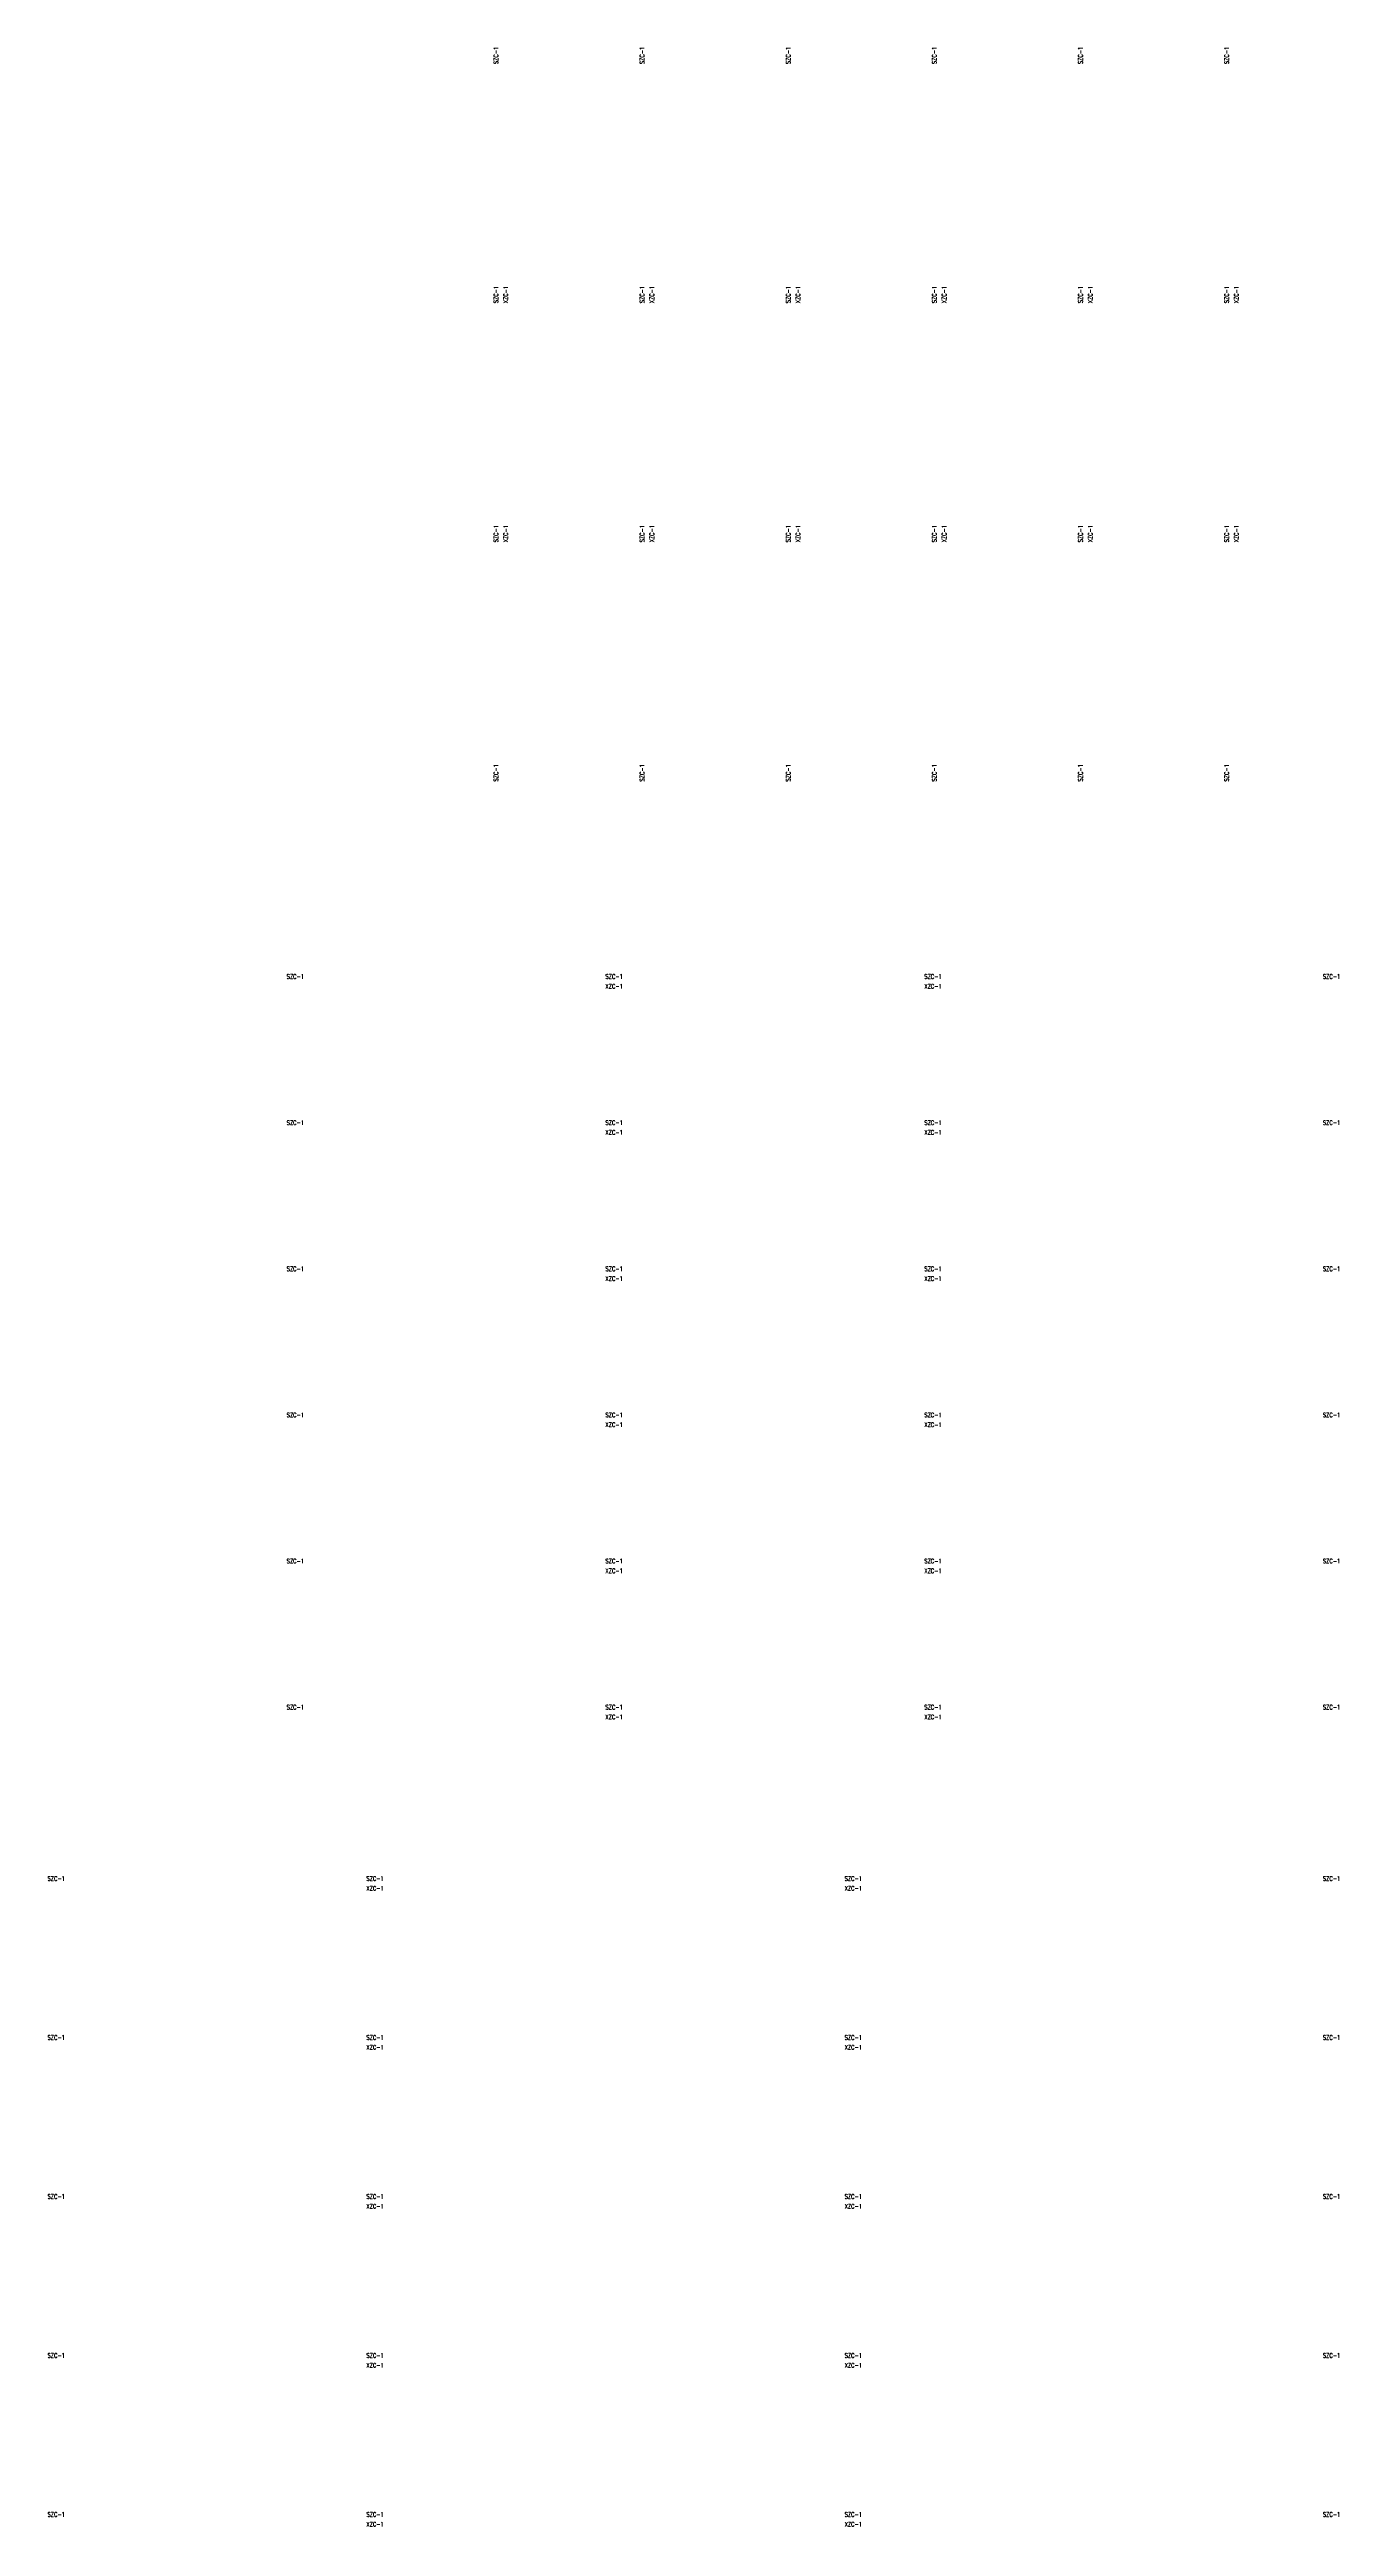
# Model space of a CAD drawing. Extents: x -599358 to 2865263, y -1062760 to 486533.
# Drawn here: x 110174 to 255599, y 60312 to 339983 of the extents above; entities that cross this region are included whole.
import ezdxf
from ezdxf.enums import TextEntityAlignment as Align

# ---------------------------------------------------------------- set-up
doc = ezdxf.new("R2010")
doc.units = 0
doc.layers.add('THIN', color=7, linetype='Continuous', lineweight=0)
doc.styles.add('TSSD_Rein', font='tj-romans1.shx', dxfattribs={"width": 0.7, "bigfont": 'tj-hztxt.shx'})

msp = doc.modelspace()

# ---------------------------------------------------------------- texts
at = {"layer": 'THIN', "style": 'TSSD_Rein', "width": 0.7}
for s, p in [('SZC-1', (160981.4, 339315.8)), ('SZC-1', (177481.4, 339315.8)), ('SZC-1', (193981.4, 339315.8)), ('SZC-1', (210481.4, 339315.8)), ('SZC-1', (226981.4, 339315.8)), ('SZC-1', (243481.4, 339315.8)), ('SZC-1', (160981.4, 312315.8)), ('XZC-1', (162085.2, 312315.8)), ('SZC-1', (177481.4, 312315.8)), ('XZC-1', (178585.2, 312315.8)), ('SZC-1', (193981.4, 312315.8)), ('XZC-1', (195085.2, 312315.8)), ('SZC-1', (210481.4, 312315.8)), ('XZC-1', (211585.2, 312315.8)), ('SZC-1', (226981.4, 312315.8)), ('XZC-1', (228085.2, 312315.8)), ('SZC-1', (243481.4, 312315.8)), ('XZC-1', (244585.2, 312315.8)), ('SZC-1', (160981.4, 285315.8)), ('XZC-1', (162085.2, 285315.8)), ('SZC-1', (177481.4, 285315.8)), ('XZC-1', (178585.2, 285315.8)), ('SZC-1', (193981.4, 285315.8)), ('XZC-1', (195085.2, 285315.8)), ('SZC-1', (210481.4, 285315.8)), ('XZC-1', (211585.2, 285315.8)), ('SZC-1', (226981.4, 285315.8)), ('XZC-1', (228085.2, 285315.8)), ('SZC-1', (243481.4, 285315.8)), ('XZC-1', (244585.2, 285315.8)), ('SZC-1', (160981.4, 258315.8)), ('SZC-1', (177481.4, 258315.8)), ('SZC-1', (193981.4, 258315.8)), ('SZC-1', (210481.4, 258315.8)), ('SZC-1', (226981.4, 258315.8)), ('SZC-1', (243481.4, 258315.8))]:
    msp.add_text(s, height=500, rotation=90, dxfattribs=at).set_placement(p, align=Align.BOTTOM_CENTER)
for s, p in [('SZC-1', (137931.4, 234915.8)), ('SZC-1', (173931.4, 234915.8)), ('SZC-1', (209931.4, 234915.8)), ('SZC-1', (254931.4, 234915.8)), ('XZC-1', (173931.4, 233811.9)), ('XZC-1', (209931.4, 233811.9)), ('SZC-1', (137931.4, 218415.8)), ('SZC-1', (173931.4, 218415.8)), ('SZC-1', (209931.4, 218415.8)), ('SZC-1', (254931.4, 218415.8)), ('XZC-1', (173931.4, 217311.9)), ('XZC-1', (209931.4, 217311.9)), ('SZC-1', (137931.4, 201915.8)), ('SZC-1', (173931.4, 201915.8)), ('XZC-1', (173931.4, 200811.9)), ('SZC-1', (209931.4, 201915.8)), ('XZC-1', (209931.4, 200811.9)), ('SZC-1', (254931.4, 201915.8)), ('SZC-1', (137931.4, 185415.8)), ('SZC-1', (173931.4, 185415.8)), ('XZC-1', (173931.4, 184311.9)), ('SZC-1', (209931.4, 185415.8)), ('XZC-1', (209931.4, 184311.9)), ('SZC-1', (254931.4, 185415.8)), ('SZC-1', (137931.4, 168915.8)), ('SZC-1', (173931.4, 168915.8)), ('XZC-1', (173931.4, 167811.9)), ('SZC-1', (209931.4, 168915.8)), ('XZC-1', (209931.4, 167811.9)), ('SZC-1', (254931.4, 168915.8)), ('SZC-1', (137931.4, 152415.8)), ('SZC-1', (173931.4, 152415.8)), ('XZC-1', (173931.4, 151311.9)), ('SZC-1', (209931.4, 152415.8)), ('XZC-1', (209931.4, 151311.9)), ('SZC-1', (254931.4, 152415.8)), ('SZC-1', (110931.4, 133065.8)), ('SZC-1', (146931.4, 133065.8)), ('XZC-1', (146931.4, 131961.9)), ('SZC-1', (200931.4, 133065.8)), ('XZC-1', (200931.4, 131961.9)), ('SZC-1', (254931.4, 133065.8)), ('SZC-1', (110931.4, 115115.8)), ('SZC-1', (146931.4, 115115.8)), ('SZC-1', (200931.4, 115115.8)), ('SZC-1', (254931.4, 115115.8)), ('XZC-1', (146931.4, 114011.9)), ('XZC-1', (200931.4, 114011.9)), ('SZC-1', (110931.4, 97165.8)), ('SZC-1', (146931.4, 97165.8)), ('XZC-1', (146931.4, 96061.9)), ('SZC-1', (200931.4, 97165.8)), ('XZC-1', (200931.4, 96061.9)), ('SZC-1', (254931.4, 97165.8)), ('SZC-1', (110931.4, 79215.8)), ('SZC-1', (146931.4, 79215.8)), ('XZC-1', (146931.4, 78111.9)), ('SZC-1', (200931.4, 79215.8)), ('XZC-1', (200931.4, 78111.9)), ('SZC-1', (254931.4, 79215.8)), ('SZC-1', (110931.4, 61265.8)), ('SZC-1', (146931.4, 61265.8)), ('SZC-1', (200931.4, 61265.8)), ('SZC-1', (254931.4, 61265.8)), ('XZC-1', (146931.4, 60161.9)), ('XZC-1', (200931.4, 60161.9))]:
    msp.add_text(s, height=500, dxfattribs=at).set_placement(p, align=Align.BOTTOM_CENTER)

doc.saveas('drawing.dxf')
